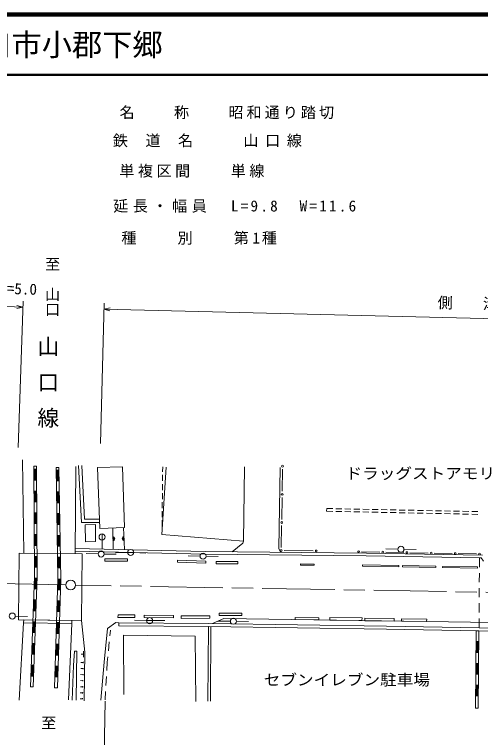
# Model space of a CAD drawing. Units: millimetres, scale not verified. Extents: x 40000 to 680000, y 20000 to 380000.
# Drawn here: x 415506 to 492625, y 260435 to 380000 of the extents above; entities that cross this region are included whole.
import ezdxf
from ezdxf.enums import TextEntityAlignment as Align

# ---------------------------------------------------------------- set-up
doc = ezdxf.new("R2010")
doc.units = ezdxf.units.MM
doc.header["$LTSCALE"] = 1000
doc.linetypes.add('CHAIN', pattern=[18.5, 12, -1.5, 3.5, -1.5])
for name, color, linetype, lineweight in [('M-BGD', 7, 'Continuous', 13), ('M-BMK', 2, 'CHAIN', 13), ('M-BMK-SRVR', 3, 'Continuous', 13), ('M-STR-HTXT', 7, 'Continuous', 13), ('M-STR-STRC', 7, 'Continuous', 13), ('M-STR-STRD', 7, 'Continuous', 13), ('M-TTL', 2, 'Continuous', 140), ('M-TTL-LINE', 7, 'Continuous', 50)]:
    doc.layers.add(name, color=color, linetype=linetype, lineweight=lineweight)
doc.layers.add('M-BGD-HTXT', color=7, linetype='Continuous')
doc.layers.add('M-TTL-TXT', color=7, linetype='Continuous')
doc.styles.add('@ＭＳ ゴシック', font='')
doc.styles.add('ＭＳ ゴシック', font='')
doc.styles.get('@ＭＳ ゴシック').set_extended_font_data('@MS Gothic')
doc.styles.get('ＭＳ ゴシック').set_extended_font_data('MS Gothic')

msp = doc.modelspace()

# ---------------------------------------------------------------- linework, layer by layer
at = {"layer": 'M-BGD'}
for p, q in [((417055, 290899), (416843, 306382)), ((418690, 305312), (419140, 305315)), ((418796, 287043), (418690, 305312)), ((419246, 287037), (419140, 305315)), ((422383, 305069), (422833, 305077)), ((422711, 286689), (422383, 305069)), ((423161, 286686), (422833, 305077)), ((425640, 305262), (425569, 290807)), ((426130, 305415), (426577, 295978)), ((426669, 305440), (427090, 296525)), ((440028, 304357), (440036, 305180)), ((419142, 304800), (418693, 304797)), ((418793, 302998), (418783, 304798)), ((418883, 302998), (418873, 304798)), ((418973, 302999), (418963, 304799)), ((419063, 302999), (419053, 304799)), ((422840, 304666), (422390, 304658)), ((422512, 302860), (422480, 304659)), ((422602, 302861), (422570, 304661)), ((422692, 302863), (422660, 304663)), ((422782, 302865), (422750, 304664)), ((440011, 302857), (440022, 303857)), ((459800, 301149), (459857, 304801)), ((418703, 302997), (419153, 303000)), ((422422, 302858), (422872, 302866)), ((439995, 301357), (440006, 302357)), ((419163, 301200), (418713, 301197)), ((418814, 299398), (418803, 301198)), ((418904, 299398), (418893, 301198)), ((418994, 299399), (418983, 301199)), ((419084, 299399), (419073, 301199)), ((422904, 301066), (422454, 301058)), ((422577, 299260), (422544, 301060)), ((422667, 299262), (422634, 301062)), ((422757, 299264), (422724, 301063)), ((422847, 299265), (422814, 301065)), ((439979, 299857), (439990, 300857)), ((459727, 296496), (459784, 300149)), ((418724, 299397), (419174, 299400)), ((422487, 299259), (422937, 299267)), ((439963, 298357), (439974, 299357)), ((439947, 296857), (439958, 297857)), ((467165, 298305), (467156, 297855)), ((467156, 297855), (468161, 297834)), ((467165, 298305), (468170, 298284)), ((468661, 297824), (469661, 297803)), ((468670, 298274), (469670, 298253)), ((470161, 297793), (471160, 297773)), ((470170, 298243), (471170, 298223)), ((471660, 297763), (472660, 297742)), ((471669, 298212), (472669, 298192)), ((473160, 297732), (474160, 297711)), ((473169, 298182), (474169, 298161)), ((474669, 298151), (475669, 298131)), ((476168, 298120), (477168, 298100)), ((477668, 298090), (478668, 298069)), ((479168, 298059), (480168, 298038)), ((480668, 298028), (481667, 298008)), ((482167, 297997), (483167, 297977)), ((483667, 297967), (484667, 297946)), ((485167, 297936), (486166, 297916)), ((486666, 297905), (487666, 297885)), ((488166, 297875), (489166, 297854)), ((489666, 297844), (490665, 297823)), ((491165, 297813), (492165, 297793)), ((419184, 297600), (418734, 297597)), ((418835, 295798), (418824, 297598)), ((418925, 295798), (418914, 297598)), ((419015, 295799), (419004, 297599)), ((419105, 295799), (419094, 297599)), ((422969, 297467), (422519, 297459)), ((422641, 295661), (422609, 297461)), ((422731, 295663), (422699, 297462)), ((422821, 295664), (422789, 297464)), ((422911, 295666), (422879, 297465)), ((429556, 296559), (427090, 296525)), ((474660, 297701), (475659, 297681)), ((476159, 297670), (477159, 297650)), ((477659, 297640), (478659, 297619)), ((479159, 297609), (480158, 297589)), ((480658, 297578), (481658, 297558)), ((482158, 297548), (483158, 297527)), ((483658, 297517), (484657, 297496)), ((485157, 297486), (486157, 297466)), ((486657, 297455), (487657, 297435)), ((488157, 297425), (489157, 297404)), ((489656, 297394), (490656, 297374)), ((491156, 297363), (492156, 297343)), ((418745, 295797), (419195, 295800)), ((422551, 295659), (423001, 295667)), ((429563, 296019), (426577, 295978)), ((439931, 295357), (439942, 296357)), ((459655, 291843), (459712, 295496)), ((431831, 291554), (431769, 295079)), ((433551, 295139), (433739, 291510)), ((439917, 294034), (439925, 294857)), ((419205, 294000), (418755, 293997)), ((418856, 292198), (418845, 293998)), ((418946, 292198), (418935, 293998)), ((419036, 292199), (419025, 293999)), ((419126, 292199), (419115, 293999)), ((423033, 293868), (422583, 293860)), ((422705, 292061), (422673, 293861)), ((422795, 292063), (422763, 293863)), ((422885, 292065), (422853, 293864)), ((422975, 292066), (422943, 293866)), ((418766, 292197), (419216, 292200)), ((422615, 292060), (423065, 292068)), ((429352, 290804), (427354, 290876)), ((430352, 290775), (432352, 290732)), ((434242, 291026), (432242, 290985)), ((434242, 291037), (435242, 291037)), ((435241, 291017), (437240, 290937)), ((464949, 291297), (460147, 291339)), ((475947, 291101), (472948, 291160)), ((479947, 291021), (476947, 291081)), ((478955, 291581), (476955, 291611)), ((479955, 291561), (481954, 291509)), ((483946, 290942), (480946, 291002)), ((487945, 290863), (484946, 290922)), ((491944, 290784), (488945, 290843)), ((419226, 290400), (418776, 290397)), ((418877, 288598), (418866, 290398)), ((418967, 288598), (418956, 290398)), ((419057, 288599), (419046, 290399)), ((419147, 288599), (419136, 290399)), ((423097, 290268), (422648, 290260)), ((422770, 288462), (422738, 290262)), ((422860, 288464), (422827, 290263)), ((422950, 288465), (422917, 290265)), ((423040, 288467), (423007, 290267)), ((446222, 290437), (444223, 290479)), ((447222, 290419), (449222, 290389)), ((492438, 288631), (492447, 290163)), ((418787, 288597), (419237, 288600)), ((422680, 288460), (423130, 288469)), ((418173, 268808), (418796, 287043)), ((418622, 268793), (419246, 287037)), ((492422, 286131), (492431, 287631)), ((419237, 286782), (418787, 286797)), ((418816, 284995), (418877, 286794)), ((418906, 284992), (418967, 286791)), ((418996, 284989), (419057, 286788)), ((419085, 284986), (419147, 286785)), ((422159, 268669), (422711, 286689)), ((422609, 268655), (423161, 286686)), ((423160, 286647), (422711, 286661)), ((422745, 284859), (422800, 286658)), ((422835, 284856), (422890, 286655)), ((422925, 284853), (422980, 286652)), ((423015, 284851), (423070, 286650)), ((418726, 284998), (419175, 284983)), ((422655, 284862), (423105, 284848)), ((492407, 283632), (492416, 285131)), ((419114, 283184), (418664, 283200)), ((418693, 281397), (418754, 283196)), ((418783, 281394), (418844, 283193)), ((418873, 281391), (418934, 283190)), ((418963, 281388), (419024, 283187)), ((423050, 283049), (422600, 283062)), ((422635, 281261), (422690, 283060)), ((422725, 281258), (422780, 283057)), ((422815, 281255), (422870, 283054)), ((422905, 281252), (422960, 283051)), ((492391, 281132), (492400, 282632)), ((418603, 281401), (419053, 281385)), ((422545, 281263), (422995, 281250)), ((415647, 280501), (417646, 280434)), ((437366, 279781), (435367, 279847)), ((492375, 278600), (492385, 280132)), ((417029, 279392), (416309, 266624)), ((418991, 279586), (418541, 279602)), ((418570, 277800), (418631, 279599)), ((418660, 277797), (418721, 279595)), ((418750, 277793), (418811, 279592)), ((418840, 277790), (418901, 279589)), ((422940, 279450), (422490, 279464)), ((422525, 277662), (422580, 279461)), ((422615, 277659), (422670, 279459)), ((422705, 277657), (422760, 279456)), ((422795, 277654), (422850, 279453)), ((425000, 279306), (424452, 266691)), ((432773, 279425), (432769, 278925)), ((437365, 279764), (438365, 279764)), ((438365, 279765), (440365, 279770)), ((447589, 278783), (447522, 266452)), ((448004, 278777), (447936, 266449)), ((451229, 279677), (449229, 279699)), ((452229, 279663), (454228, 279631)), ((418480, 277803), (418930, 277787)), ((422435, 277665), (422885, 277651)), ((431301, 277269), (431390, 278183)), ((491918, 278104), (491807, 265282)), ((492368, 278100), (491918, 278104)), ((492368, 278100), (492257, 265278)), ((431057, 274781), (431203, 276274)), ((492352, 276300), (491902, 276304)), ((491992, 276303), (491977, 274503)), ((492082, 276302), (492067, 274503)), ((492172, 276302), (492157, 274502)), ((492262, 276301), (492247, 274501)), ((418868, 275988), (418418, 276004)), ((418447, 274202), (418508, 276001)), ((418537, 274199), (418598, 275998)), ((418627, 274196), (418688, 275995)), ((418717, 274192), (418778, 275991)), ((422830, 275852), (422380, 275866)), ((422415, 274064), (422470, 275863)), ((422505, 274061), (422560, 275860)), ((422595, 274058), (422650, 275858)), ((422685, 274056), (422740, 275855)), ((418357, 274205), (418807, 274189)), ((422325, 274067), (422775, 274053)), ((426933, 274230), (426533, 274238)), ((426944, 274729), (426922, 273730)), ((491887, 274504), (492337, 274500)), ((426902, 272830), (426502, 272839)), ((426905, 272930), (426900, 272730)), ((430788, 271516), (430871, 272873)), ((430871, 272873), (430960, 273786)), ((492321, 272700), (491871, 272704)), ((491961, 272703), (491946, 270903)), ((492051, 272703), (492036, 270903)), ((492141, 272702), (492126, 270902)), ((492231, 272701), (492216, 270901)), ((418745, 272390), (418296, 272406)), ((418324, 270604), (418385, 272403)), ((418414, 270601), (418475, 272400)), ((418504, 270598), (418565, 272397)), ((418594, 270595), (418655, 272394)), ((422719, 272254), (422270, 272268)), ((422305, 270466), (422360, 272265)), ((422394, 270463), (422450, 272262)), ((422484, 270460), (422540, 272259)), ((422574, 270457), (422630, 272256)), ((426881, 271830), (426481, 271839)), ((426883, 271930), (426878, 271730)), ((418234, 270607), (418684, 270592)), ((422215, 270468), (422664, 270455)), ((426859, 270830), (426459, 270839)), ((426861, 270930), (426856, 270730)), ((430636, 269021), (430728, 270518)), ((491856, 270904), (492306, 270900)), ((426837, 269831), (426437, 269839)), ((426839, 269931), (426835, 269731)), ((492290, 269100), (491840, 269104)), ((491930, 269103), (491915, 267304)), ((492020, 269103), (492005, 267303)), ((492110, 269102), (492095, 267302)), ((492200, 269101), (492185, 267301)), ((418173, 268808), (418622, 268793)), ((422159, 268669), (422609, 268655)), ((426793, 267831), (426393, 267840)), ((426815, 268831), (426415, 268840)), ((426795, 267931), (426791, 267731)), ((426817, 268931), (426813, 268731)), ((430493, 266666), (430576, 268023)), ((426771, 266842), (426372, 266851)), ((426773, 266931), (426770, 266753)), ((491825, 267304), (492275, 267300)), ((492257, 265278), (491807, 265282))]:
    msp.add_line(p, q, dxfattribs=at)
for points in [[(433715, 295145), (433373, 305222), (429267, 305082), (429609, 295005)], [(427225, 295631), (427272, 292799), (428942, 292826), (428895, 295658)], [(416305, 290907), (416187, 279909), (426585, 279798), (426703, 290795)], [(462815, 288965), (465115, 288924), (465118, 289124), (462818, 289165)], [(473113, 288780), (479112, 288673), (479116, 288873), (473117, 288980)], [(479712, 288662), (485211, 288564), (485215, 288764), (479716, 288862)], [(492110, 288441), (486311, 288544), (486315, 288744), (492114, 288641)], [(417034, 279900), (425006, 279815), (425000, 279306), (417029, 279392)]]:
    msp.add_lwpolyline(points, close=True, dxfattribs=at)
for points in [[(440625, 305150), (439917, 294034), (453404, 292901), (453581, 305185)], [(459519, 291071), (459236, 291671), (459444, 305094)], [(453404, 292901), (453275, 292564), (451513, 291156)], [(425563, 291248), (447079, 290753), (473723, 290470), (492447, 290163)], [(425574, 291698), (447086, 291203), (473729, 290920), (492952, 290605)], [(492447, 290163), (492724, 290151), (493105, 289622)], [(426585, 279798), (427154, 274549), (427022, 266531)], [(448255, 279274), (450164, 280112), (483710, 279603), (501882, 279320), (519134, 279036), (527488, 278848), (538792, 278848), (547973, 278635), (554667, 278431), (554866, 277715), (555325, 275997), (558181, 262640)], [(429823, 266628), (430332, 272916), (430922, 278451), (432264, 279436), (432773, 279425)], [(432769, 278925), (447589, 278783), (477054, 278354), (492368, 278100), (555000, 277213)], [(432773, 279425), (447595, 279283), (477062, 278854), (492375, 278600), (554866, 277715)], [(445540, 266393), (445398, 277190), (433575, 277367), (433583, 267573)], [(425693, 266594), (425854, 274711), (425455, 274690), (425267, 272351), (425046, 266595)]]:
    msp.add_lwpolyline(points, dxfattribs=at)
for centre, radius in [((459865, 305301), 150), ((459792, 300649), 150), ((459720, 295996), 150), ((479455, 291574), 500), ((429852, 290786), 500), ((434742, 291037), 500), ((446722, 290426), 500), ((459647, 291343), 150), ((465449, 291293), 150), ((472448, 291170), 150), ((476447, 291091), 150), ((480446, 291011), 150), ((484446, 290932), 150), ((488445, 290853), 150), ((492444, 290774), 150), ((415147, 280517), 500), ((437865, 279764), 500), ((451729, 279671), 500)]:
    msp.add_circle(centre, radius, dxfattribs=at)
for centre, radius, start, end in [((431745, 293315), 354, 279.80829, 82.21347), ((431745, 293315), 283, 282.03233, 79.98943), ((431745, 293315), 212, 285.77865, 76.2431), ((431745, 293315), 142, 293.49038, 68.53137), ((431745, 293315), 100, 303.80805, 58.21371), ((433699, 293327), 354, 101.76535, 264.17053), ((433699, 293327), 283, 103.98939, 261.94649), ((433699, 293327), 212, 107.73572, 258.20017), ((433699, 293327), 142, 115.44745, 250.48844), ((433699, 293327), 100, 125.76511, 240.17077)]:
    msp.add_arc(centre, radius, start, end, dxfattribs=at)
at = {"layer": 'M-BMK'}
for p, q in [((423999, 285663), (325687, 287741)), ((523987, 283935), (425599, 285632))]:
    msp.add_line(p, q, dxfattribs=at)
at = {"layer": 'M-BMK-SRVR'}
msp.add_circle((424799, 285646), 800, dxfattribs=at)
at = {"layer": 'M-STR-HTXT'}
for p, q in [((416135, 308374), (416921, 332607)), ((411877, 331770), (416889, 331607)), ((416889, 331607), (415881, 331390)), ((416889, 331607), (415897, 331890)), ((429760, 309057), (430335, 332275)), ((430310, 331275), (431316, 331500)), ((430310, 331275), (560585, 328050)), ((430310, 331275), (431304, 331000)), ((430490, 266466), (430197, 248607))]:
    msp.add_line(p, q, dxfattribs=at)
at = {"layer": 'M-STR-STRC'}
msp.add_line((429998, 294096), (429998, 291596), dxfattribs=at)
msp.add_circle((429998, 293596), 500, dxfattribs=at)
at = {"layer": 'M-STR-STRD'}
for points in [[(434203, 289622), (430437, 289611), (430436, 289978), (434202, 289989)], [(447188, 289255), (442458, 289412), (442469, 289738), (447199, 289581)], [(452474, 289150), (448877, 289171), (448879, 289548), (452477, 289527)], [(449400, 280595), (453134, 280616), (453132, 281015), (449398, 280994)], [(432639, 280281), (435450, 280270), (435451, 280700), (432640, 280711)], [(436950, 280270), (441827, 280218), (441831, 280605), (436954, 280658)], [(443117, 280134), (447837, 280155), (447835, 280564), (443115, 280543)], [(461956, 279933), (465889, 279873), (465894, 280231), (461962, 280291)], [(473009, 279765), (467680, 279846), (467686, 280285), (473015, 280204)], [(478337, 279684), (473490, 279758), (473497, 280191), (478344, 280117)], [(483710, 279603), (479553, 279666), (479559, 280065), (483716, 280002)]]:
    msp.add_lwpolyline(points, close=True, dxfattribs=at)
at = {"layer": 'M-TTL'}
msp.add_line((680000, 380000), (40000, 380000), dxfattribs=at)
at = {"layer": 'M-TTL-LINE'}
msp.add_line((40000, 370000), (680000, 370000), dxfattribs=at)

# ---------------------------------------------------------------- texts
at = {"layer": 'M-BGD-HTXT', "style": '@ＭＳ ゴシック'}
for s, p in [('至', (420321, 338740)), ('山', (420321, 333740)), ('口', (420321, 331240)), ('至', (419664, 262901))]:
    msp.add_text(s, height=1833, rotation=270, dxfattribs=at).set_placement(p, align=Align.BOTTOM_CENTER)
for s, p in [('山', (421060, 325135)), ('口', (421060, 319230)), ('線', (421060, 313325))]:
    msp.add_text(s, height=2641, rotation=270, dxfattribs=at).set_placement(p, align=Align.MIDDLE_CENTER)
at = {"layer": 'M-BGD-HTXT', "style": 'ＭＳ ゴシック', "width": 1.1}
for s, p in [('ドラッグストアモリ', (482657, 302641)), ('セブンイレブン駐車場', (470500, 268508))]:
    msp.add_text(s, height=1833, dxfattribs=at).set_placement(p, align=Align.BOTTOM_CENTER)
at = {"layer": 'M-STR-HTXT', "style": 'ＭＳ ゴシック'}
for s, rotation, p in [('ガードレールL=5.0', 358.142, (408575, 333426)), ('側\u3000\u3000溝 L=130.0', 358.582, (495472, 330662))]:
    msp.add_text(s, height=1833, rotation=rotation, dxfattribs=at).set_placement(p, align=Align.BOTTOM_CENTER)
at = {"layer": 'M-STR-HTXT', "char_height": 1833, "attachment_point": 8, "style": 'ＭＳ ゴシック'}
for s, insert in [('\\T1.2;名\u3000\u3000称\u3000\u3000昭和通り踏切', (450899, 362685)), ('\\T1.44;鉄\\~道\\~名\u3000\u3000山口線', (447979, 358023)), ('\\T1.23;単複区間\\~\\~\u3000単線', (445157, 353019)), ('\\T1.3;延長・幅員\\~\\~L=9.8\u3000W=11.6', (452125, 347209)), ('\\T1.24;種\u3000\u3000別\\~\\~\u3000第1種', (446358, 341919))]:
    msp.add_mtext(s, dxfattribs=dict(at, insert=insert))
at = {"layer": 'M-TTL-TXT', "style": 'ＭＳ ゴシック'}
msp.add_text('山口市小郡下郷', height=3666, dxfattribs=at).set_placement((405024, 375000), align=Align.MIDDLE_LEFT)

doc.saveas('drawing.dxf')
